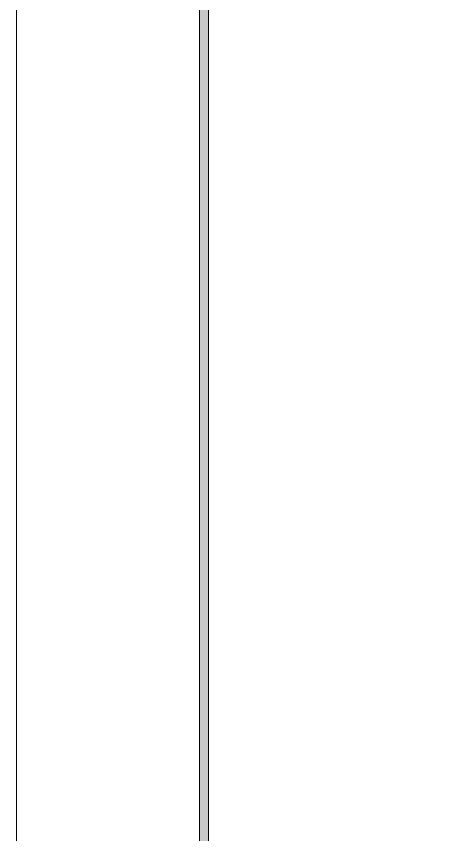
# Model space of a CAD drawing. Extents: x -1337 to 5791, y -3809 to 1769.
# Drawn here: x -1337 to -903, y -198 to 609 of the extents above; entities that cross this region are included whole.
import ezdxf

# ---------------------------------------------------------------- set-up
doc = ezdxf.new("R2010")
doc.units = 0
doc.header["$MEASUREMENT"] = 0
doc.layers.get('0').update_dxf_attribs({"lineweight": 0})
doc.layers.add('G-ANNO-TTLB', color=7, linetype='Continuous', lineweight=0)
doc.layers.add('G-ANNO-TTLB_1', color=7, linetype='Continuous', lineweight=0)

msp = doc.modelspace()

# ---------------------------------------------------------------- hatches: boundary and pattern name
at = {"layer": 'G-ANNO-TTLB', "true_color": 0xff00ff, "transparency": 33554687}
h = msp.add_hatch(color=6, dxfattribs=at)
edge = h.paths.add_edge_path()
edge.add_spline(control_points=[(1773.02, -796.5), (1773.02, -796.5), (-1156.5, -796.5), (-1156.5, -796.5), (-1156.5, -796.5), (-1156.5, 1660.5), (-1156.5, 1660.5), (-1156.5, 1660.5), (1773.02, 1660.5), (1773.02, 1660.5), (1773.02, 1660.5), (1773.02, -796.5), (1773.02, -796.5)], knot_values=[0, 0, 0, 0, 1, 1, 1, 2, 2, 2, 3, 3, 3, 4, 4, 4, 4], degree=3, periodic=0)
edge = h.paths.add_edge_path()
edge.add_spline(control_points=[(-1147.5, 1651.5), (-1147.5, 1651.5), (-1147.5, -787.5), (-1147.5, -787.5), (-1147.5, -787.5), (1764.02, -787.5), (1764.02, -787.5), (1764.02, -787.5), (1764.02, 1651.5), (1764.02, 1651.5), (1764.02, 1651.5), (-1147.5, 1651.5), (-1147.5, 1651.5)], knot_values=[0, 0, 0, 0, 1, 1, 1, 2, 2, 2, 3, 3, 3, 4, 4, 4, 4], degree=3, periodic=0)
edge.add_line((-1147.5, 1651.5), (-1147.5, 1651.5))

# ---------------------------------------------------------------- linework, layer by layer
at = {"color": 18, "lineweight": 0, "true_color": 0x000000}
msp.add_lwpolyline([(-1147.5, -787.5), (-1147.5, 1651.5), (1764.02, 1651.5), (1764.02, -787.5)], close=True, dxfattribs=at)
at = {"layer": 'G-ANNO-TTLB', "color": 6, "lineweight": 9, "true_color": 0xff00ff}
for p, q in [((-1156.5, 1660.5), (-1156.5, -796.5)), ((-1147.5, 1651.5), (-1147.5, -787.5)), ((-1147.5, -787.5), (-1147.5, 1651.5))]:
    msp.add_line(p, q, dxfattribs=at)
at = {"layer": 'G-ANNO-TTLB'}
for points in [[(1773.02, -796.5), (1773.02, -796.5), (-1156.5, -796.5), (-1156.5, -796.5), (-1156.5, -796.5), (-1156.5, 1660.5), (-1156.5, 1660.5), (-1156.5, 1660.5), (1773.02, 1660.5), (1773.02, 1660.5), (1773.02, 1660.5), (1773.02, -796.5), (1773.02, -796.5)], [(-1147.5, 1651.5), (-1147.5, 1651.5), (-1147.5, -787.5), (-1147.5, -787.5), (-1147.5, -787.5), (1764.02, -787.5), (1764.02, -787.5), (1764.02, -787.5), (1764.02, 1651.5), (1764.02, 1651.5), (1764.02, 1651.5), (-1147.5, 1651.5), (-1147.5, 1651.5)]]:
    msp.add_open_spline(points, degree=3, knots=[0, 0, 0, 0, 1, 1, 1, 2, 2, 2, 3, 3, 3, 4, 4, 4, 4], dxfattribs=at)
at = {"layer": 'G-ANNO-TTLB_1', "color": 6, "lineweight": 9, "true_color": 0xff00ff}
msp.add_line((-1336.81, 1722.38), (-1336.81, -869.62), dxfattribs=at)

doc.saveas('drawing.dxf')
